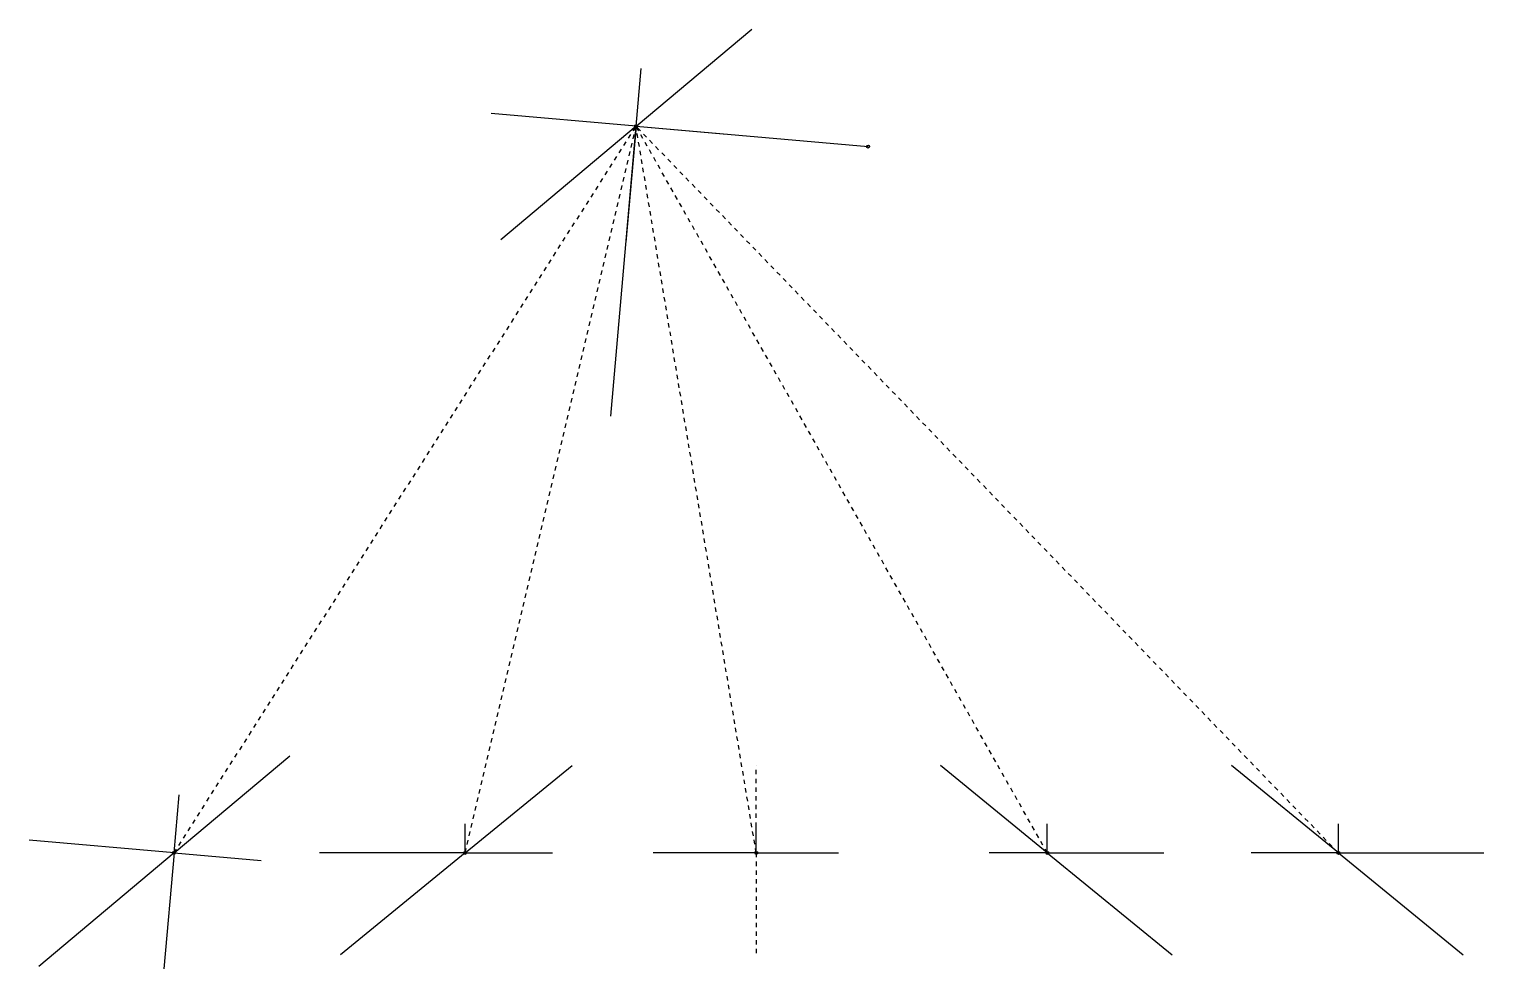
# Model space of a CAD drawing. Header units: millimetres. Extents: x -40 to 60, y -38 to 26.6.
import ezdxf

# ---------------------------------------------------------------- set-up
doc = ezdxf.new("R2010")
doc.units = ezdxf.units.MM
doc.linetypes.add('DASH', pattern=[0.6, 0.3, -0.3])

msp = doc.modelspace()

# ---------------------------------------------------------------- linework, layer by layer
at = {"layer": 'Shots', "color": 1}
for p, q in [((0, 0), (1.742, 19.924)), ((1.742, 19.924), (17.682, 18.53))]:
    msp.add_line(p, q, dxfattribs=at)
for centre in [(1.742, 19.924), (17.682, 18.53), (-30, -30), (-10, -30), (10, -30), (30, -30), (50, -30)]:
    msp.add_circle(centre, 0.1, dxfattribs=at)
at = {"layer": 'Sketch', "color": 255, "linetype": 'DASH'}
for p in [(-30, -30), (-10, -30), (10, -30), (30, -30), (50, -30)]:
    msp.add_line(p, (1.742, 19.924), dxfattribs=at)
at = {"layer": 'XSect', "color": 1}
for p, q in [((1.742, 19.924), (9.702, 26.604)), ((1.742, 19.924), (2.09, 23.908)), ((1.742, 19.924), (-8.22, 20.796)), ((1.742, 19.924), (-7.546, 12.13)), ((1.742, 19.924), (1.044, 11.954)), ((1.742, 19.924), (7.72, 19.402)), ((-30, -30), (-22.04, -23.32)), ((-10, -30), (-2.652, -24)), ((30, -30), (22.652, -24)), ((50, -30), (42.652, -24)), ((-30, -30), (-29.652, -26.016)), ((-10, -30), (-10, -28)), ((10, -30), (10, -28)), ((30, -30), (30, -28)), ((50, -30), (50, -28)), ((-30, -30), (-39.962, -29.128)), ((-30, -30), (-39.288, -37.794)), ((-30, -30), (-30.698, -37.97)), ((-30, -30), (-24.022, -30.522)), ((-10, -30), (-20, -30)), ((-10, -30), (-18.572, -37)), ((-10, -30), (-4, -30)), ((10, -30), (2.928, -30)), ((10, -30), (7.172, -30)), ((10, -30), (14.242, -30)), ((10, -30), (15.656, -30)), ((30, -30), (26, -30)), ((30, -30), (38, -30)), ((30, -30), (38.572, -37)), ((50, -30), (44, -30)), ((50, -30), (60, -30)), ((50, -30), (58.572, -37))]:
    msp.add_line(p, q, dxfattribs=at)
at = {"layer": 'XSect', "color": 1, "linetype": 'DASH'}
for p, q in [((1.742, 19.924), (1.742, 19.924)), ((10, -30), (10, -24)), ((-30, -30), (-30, -30)), ((-10, -30), (-10, -30)), ((-10, -30), (-10, -30)), ((10, -30), (10, -37)), ((30, -30), (30, -30)), ((30, -30), (30, -30)), ((50, -30), (50, -30)), ((50, -30), (50, -30))]:
    msp.add_line(p, q, dxfattribs=at)

doc.saveas('drawing.dxf')
